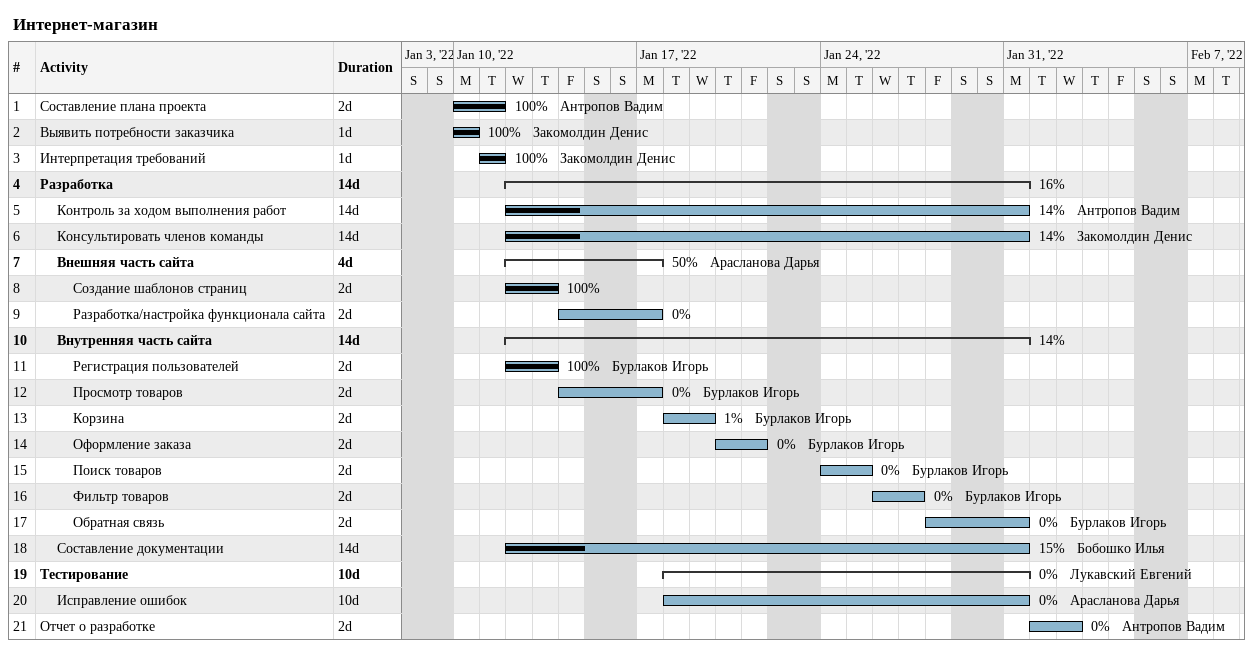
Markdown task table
Интернет-магазин

| ID | Level | Task | Duration | Start | Finish | Resources | % complete |
|---|---|---|---|---|---|---|---|
| 1 | 1 | Составление плана проекта | 2d | 2022-01-10 | 2022-01-11 | Антропов Вадим | 100 |
| 2 | 1 | Выявить потребности заказчика | 1d | 2022-01-10 | 2022-01-10 | Закомолдин Денис | 100 |
| 3 | 1 | Интерпретация требований | 1d | 2022-01-11 | 2022-01-11 | Закомолдин Денис | 100 |
| 4 | 1 | **Разработка** | 14d | 2022-01-12 | 2022-01-31 |  | 16 |
| 5 | 2 | Контроль за ходом выполнения работ | 14d | 2022-01-12 | 2022-01-31 | Антропов Вадим | 14 |
| 6 | 2 | Консультировать членов команды | 14d | 2022-01-12 | 2022-01-31 | Закомолдин Денис | 14 |
| 7 | 2 | **Внешняя часть сайта** | 4d | 2022-01-12 | 2022-01-17 | Арасланова Дарья | 50 |
| 8 | 3 | Создание шаблонов страниц | 2d | 2022-01-12 | 2022-01-13 |  | 100 |
| 9 | 3 | Разработка/настройка функционала сайта | 2d | 2022-01-14 | 2022-01-17 |  | 0 |
| 10 | 2 | **Внутренняя часть сайта** | 14d | 2022-01-12 | 2022-01-31 |  | 14 |
| 11 | 3 | Регистрация пользователей | 2d | 2022-01-12 | 2022-01-13 | Бурлаков Игорь | 100 |
| 12 | 3 | Просмотр товаров | 2d | 2022-01-14 | 2022-01-17 | Бурлаков Игорь | 0 |
| 13 | 3 | Корзина | 2d | 2022-01-18 | 2022-01-19 | Бурлаков Игорь | 1 |
| 14 | 3 | Оформление заказа | 2d | 2022-01-20 | 2022-01-21 | Бурлаков Игорь | 0 |
| 15 | 3 | Поиск товаров | 2d | 2022-01-24 | 2022-01-25 | Бурлаков Игорь | 0 |
| 16 | 3 | Фильтр товаров | 2d | 2022-01-26 | 2022-01-27 | Бурлаков Игорь | 0 |
| 17 | 3 | Обратная связь | 2d | 2022-01-28 | 2022-01-31 | Бурлаков Игорь | 0 |
| 18 | 2 | Составление документации | 14d | 2022-01-12 | 2022-01-31 | Бобошко Илья | 15 |
| 19 | 1 | **Тестирование** | 10d | 2022-01-18 | 2022-01-31 | Лукавский Евгений | 0 |
| 20 | 2 | Исправление ошибок | 10d | 2022-01-18 | 2022-01-31 | Арасланова Дарья | 0 |
| 21 | 1 | Отчет о разработке | 2d | 2022-02-01 | 2022-02-02 | Антропов Вадим | 0 |
